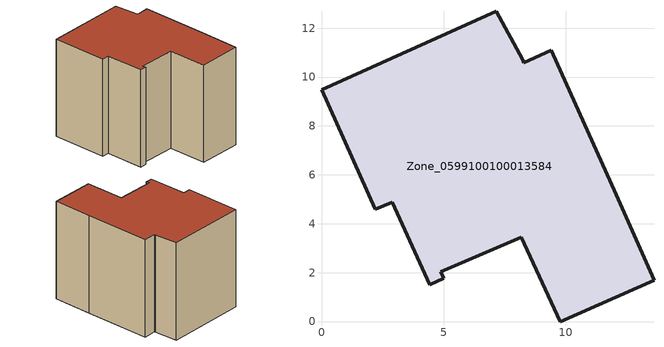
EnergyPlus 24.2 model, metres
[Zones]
Zone_0599100100013584
 floor ground (C_G): 4.44,1.5 2.88,4.88 2.19,4.59 0,9.48 7.15,12.69 8.23,10.71 8.28,10.59 9.39,11.09 12.05,5.2 13.6,1.68 9.77,0 8.18,3.46 4.88,2.04 5.01,1.76 z0
 wall outside (C_F): 7.15,12.69 0,9.48 2.19,4.59 2.88,4.88 4.44,1.5 5.01,1.76 4.88,2.04 8.18,3.46 9.77,0 13.6,1.68 12.05,5.2 9.39,11.09 8.28,10.59 8.23,10.71 7.15,12.69 z0:9.72
 roof outside (C_R): 2.88,4.88 4.44,1.5 5.01,1.76 4.88,2.04 8.18,3.46 9.77,0 13.6,1.68 12.05,5.2 9.39,11.09 8.28,10.59 8.23,10.71 7.15,12.69 0,9.48 2.19,4.59 z9.72
[BUILDING]
Pand.0599100100013584: North Axis=0; Terrain=City; Loads Convergence Tolerance Value=0.04; Temperature Convergence Tolerance Value=0.4; Solar Distribution=FullExterior; Maximum Number of Warmup Days=25; Minimum Number of Warmup Days=1
[Site:Location]
Rotterdam.The.Hague.AP_ZH_NLD Design_Conditions: Latitude=51.96; Longitude=4.45; Time Zone=1; Elevation=-4.5
[SITE:GROUNDTEMPERATURE:BUILDINGSURFACE]
18, 18, 18, 18, 18, 18, 18, 18, 18, 18, 18, 18
[MATERIAL] Thermal Absorptance=0.9; Solar Absorptance=0.7; Visible Absorptance=0.7
Name | Roughness | Thickness | Conductivity | Density | Specific Heat
G.TC.2015-2018 | MediumSmooth | 0.15 | 0.0428571 | 540 | 1210
F.TC.2015-2018 | Rough | 0.3 | 0.0666667 | 1920 | 840
R.TC.2015-2018 | MediumRough | 0.2 | 0.0333333 | 1500 | 1000
[CONSTRUCTION]
C_G: G.TC.2015-2018
C_F: F.TC.2015-2018
C_R: R.TC.2015-2018
[ZONE]
Zone_0599100100013584: Type=1; Multiplier=1; Ceiling Height=Autocalculate; Volume=Autocalculate; Floor Area=autocalculate; Part of Total Floor Area=Yes
[ZONEINFILTRATION:DESIGNFLOWRATE]
Infil_Zone_0599100100013584: Zone or ZoneList or Space or SpaceList=Zone_0599100100013584; Schedule=AlwaysOn; Design Flow Rate Calculation Method=Flow/Area; Flow Rate per Floor Area=0.0015; Constant Term Coefficient=1; Temperature Term Coefficient=0; Velocity Term Coefficient=0; Velocity Squared Term Coefficient=0
[HVACTEMPLATE:ZONE:IDEALLOADSAIRSYSTEM]
Zone_0599100100013584: Maximum Heating Supply Air Temperature=50; Minimum Cooling Supply Air Temperature=13; Maximum Heating Supply Air Humidity Ratio=0.0156; Minimum Cooling Supply Air Humidity Ratio=0.0077; Heating Limit=NoLimit; Cooling Limit=NoLimit; Dehumidification Control Type=ConstantSensibleHeatRatio; Cooling Sensible Heat Ratio=0.7; Dehumidification Setpoint=60; Humidification Control Type=None; Humidification Setpoint=30; Outdoor Air Method=None; Outdoor Air Flow Rate per Person=0.00944; Outdoor Air Flow Rate per Zone Floor Area=0; Outdoor Air Flow Rate per Zone=0; Demand Controlled Ventilation Type=None; Outdoor Air Economizer Type=NoEconomizer; Heat Recovery Type=None; Sensible Heat Recovery Effectiveness=0.7; Latent Heat Recovery Effectiveness=0.65
[ZONECONTROL:THERMOSTAT]
ThermostatControl_Zone_0599100100013584: Zone or ZoneList=Zone_0599100100013584; Control Type Schedule=DualSetpointControlType; Control 1=Thermostat_Zone_0599100100013584; Temperature Difference Between Cutout And Setpoint=0
[THERMOSTATSETPOINT:DUALSETPOINT]
Thermostat_Zone_0599100100013584: Heating Setpoint Temperature Schedule=HeatingSetpoint_Zone_0599100100013584; Cooling Setpoint Temperature Schedule=CoolingSetpoint_Zone_0599100100013584
[SCHEDULE:COMPACT]
HeatingSetpoint_Zone_0599100100013584: Through: 12/31, For: AllDays, Until: 24:00, 21
CoolingSetpoint_Zone_0599100100013584: Through: 12/31, For: AllDays, Until: 24:00, 24
DualSetpointControlType: Through: 12/31, For: AllDays, Until: 24:00, 4
AlwaysOn: Through: 12/31, For: AllDays, Until: 24:00, 1
